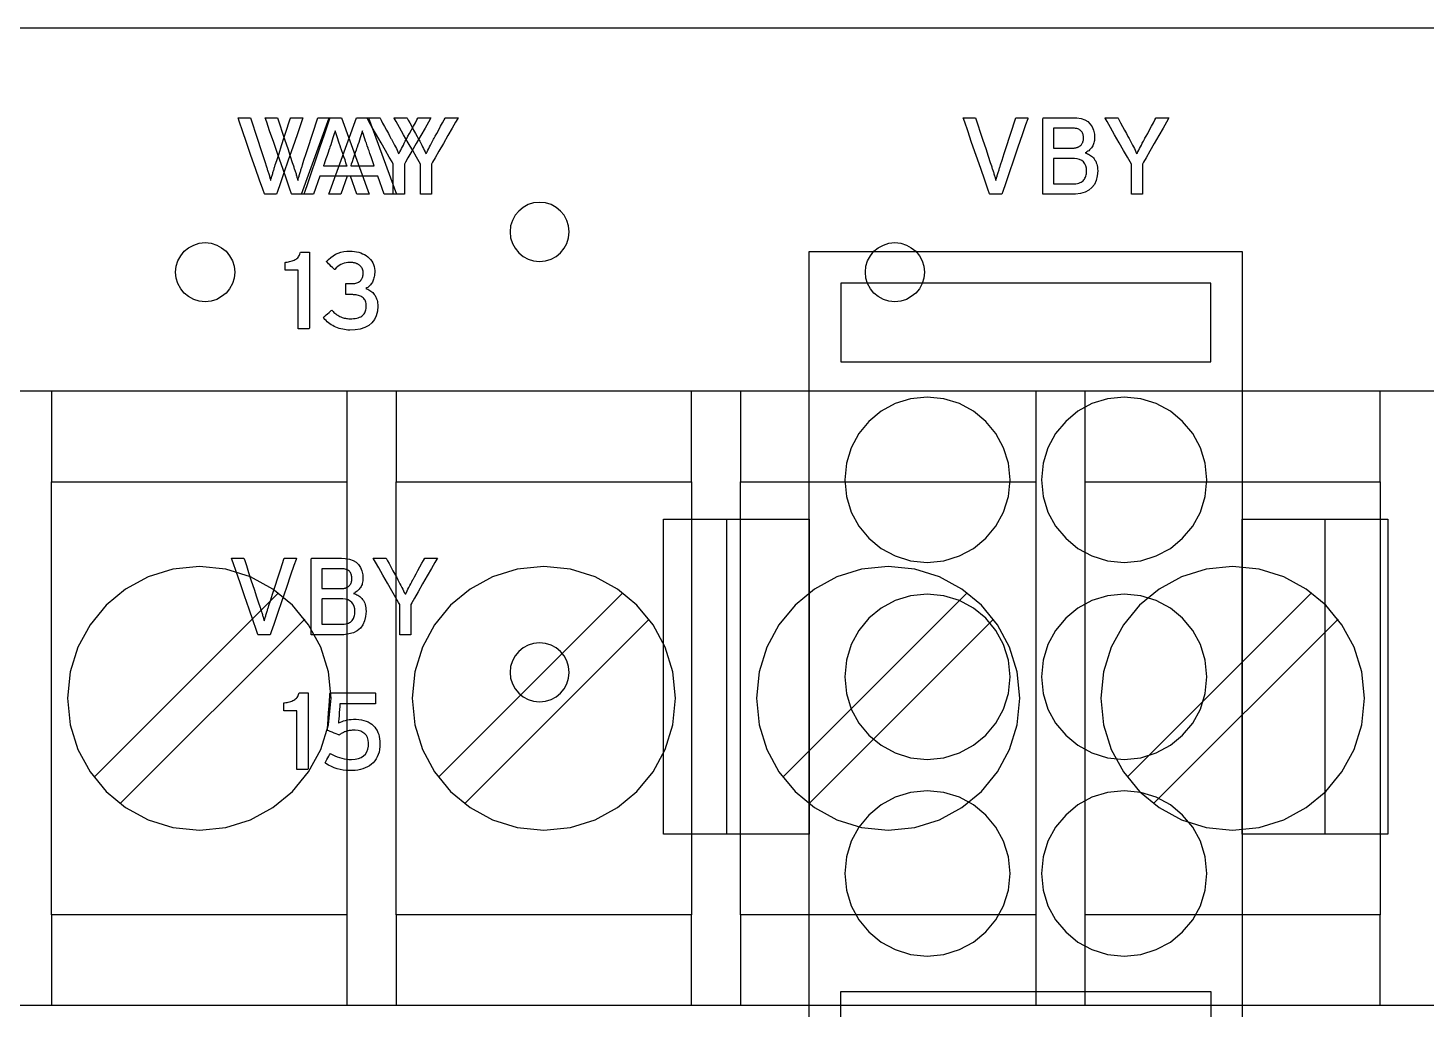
# Model space of a CAD drawing. Extents: x 1 to 47.7, y 0.2 to 35.
# Drawn here: x 32.834 to 34.609, y 7.285 to 8.532 of the extents above; entities that cross this region are included whole.
import ezdxf

# ---------------------------------------------------------------- set-up
doc = ezdxf.new("R2010")
doc.units = 0
doc.header["$MEASUREMENT"] = 0
for name, color, linetype in [('1_1__SCREW_TERMINAL_BLOCK_', 7, 'CONTINUOUS'), ('1_2__CONNECTORIZED_RELAY__', 7, 'CONTINUOUS'), ('8_0_____DWG', 7, 'CONTINUOUS')]:
    doc.layers.add(name, color=color, linetype=linetype)

msp = doc.modelspace()

# ---------------------------------------------------------------- linework, layer by layer
at = {"layer": '1_1__SCREW_TERMINAL_BLOCK_'}
for points in [[(33.1839, 8.3205), (33.1834, 8.3205), (33.1819, 8.3205), (33.1797, 8.3205), (33.1771, 8.3205), (33.1744, 8.3205), (33.172, 8.3205), (33.17, 8.3205), (33.1688, 8.3205), (33.1684, 8.321), (33.1663, 8.327), (33.1624, 8.3383), (33.1572, 8.3532), (33.1514, 8.3698), (33.1457, 8.3864), (33.1406, 8.401), (33.1368, 8.4119), (33.1349, 8.4174), (33.1351, 8.4177), (33.1364, 8.4177), (33.1385, 8.4177), (33.1411, 8.4177), (33.1439, 8.4177), (33.1465, 8.4177), (33.1487, 8.4177), (33.1502, 8.4177), (33.1507, 8.4176), (33.1516, 8.4149), (33.1537, 8.4085), (33.1566, 8.3995), (33.16, 8.3891), (33.1635, 8.3784), (33.1667, 8.3687), (33.1692, 8.3609), (33.1707, 8.3564), (33.1711, 8.3552), (33.1714, 8.3542), (33.1718, 8.3531), (33.1722, 8.352), (33.1725, 8.3509), (33.1729, 8.3498), (33.1733, 8.3487), (33.1737, 8.3475), (33.1741, 8.3463), (33.1744, 8.3451), (33.1747, 8.344), (33.175, 8.3429), (33.1753, 8.3419), (33.1756, 8.341), (33.1758, 8.3401), (33.176, 8.3392), (33.1762, 8.3385), (33.1764, 8.338), (33.1766, 8.3388), (33.1768, 8.3395), (33.177, 8.3404), (33.1773, 8.3413), (33.1776, 8.3423), (33.1779, 8.3433), (33.1782, 8.3444), (33.1786, 8.3456), (33.179, 8.3468), (33.1793, 8.348), (33.1797, 8.3492), (33.18, 8.3503), (33.1804, 8.3515), (33.1807, 8.3526), (33.1811, 8.3536), (33.1814, 8.3547), (33.1817, 8.3557), (33.1823, 8.3577), (33.1842, 8.3636), (33.187, 8.3721), (33.1903, 8.3824), (33.1938, 8.393), (33.197, 8.4031), (33.1996, 8.4112), (33.2013, 8.4164), (33.2018, 8.4177), (33.2026, 8.4177), (33.2044, 8.4177), (33.2067, 8.4177), (33.2094, 8.4177), (33.2121, 8.4177), (33.2144, 8.4177), (33.2163, 8.4177), (33.2172, 8.4177), (33.2168, 8.4162), (33.2142, 8.4085), (33.2099, 8.396), (33.2045, 8.3805), (33.1988, 8.3637), (33.1932, 8.3475), (33.1885, 8.3337), (33.1852, 8.3241)], [(33.3462, 8.3589), (33.3462, 8.3575), (33.3462, 8.3537), (33.3462, 8.3482), (33.3462, 8.3418), (33.3462, 8.3352), (33.3462, 8.329), (33.3462, 8.3241), (33.3462, 8.3211), (33.3462, 8.3205), (33.3453, 8.3205), (33.3436, 8.3205), (33.3415, 8.3205), (33.3391, 8.3205), (33.3367, 8.3205), (33.3346, 8.3205), (33.333, 8.3205), (33.3322, 8.3205), (33.3321, 8.3212), (33.3321, 8.3245), (33.3321, 8.3296), (33.3321, 8.3358), (33.3321, 8.3424), (33.3321, 8.3488), (33.3321, 8.3541), (33.3321, 8.3577), (33.3321, 8.3589), (33.3307, 8.3615), (33.3272, 8.3676), (33.3223, 8.3761), (33.3166, 8.386), (33.3108, 8.3961), (33.3055, 8.4054), (33.3012, 8.4127), (33.2988, 8.417), (33.2985, 8.4177), (33.2996, 8.4177), (33.3016, 8.4177), (33.3042, 8.4177), (33.3071, 8.4177), (33.3099, 8.4177), (33.3123, 8.4177), (33.3141, 8.4177), (33.3149, 8.4177), (33.3153, 8.417), (33.3166, 8.4146), (33.3186, 8.411), (33.321, 8.4066), (33.3235, 8.4019), (33.3259, 8.3976), (33.3279, 8.3939), (33.3292, 8.3915), (33.3298, 8.3904), (33.3312, 8.3878), (33.3325, 8.3853), (33.3337, 8.3829), (33.3349, 8.3806), (33.336, 8.3784), (33.337, 8.3763), (33.338, 8.3743), (33.3389, 8.3724), (33.3397, 8.3726), (33.3406, 8.3744), (33.3416, 8.3764), (33.3426, 8.3785), (33.3437, 8.3807), (33.3449, 8.383), (33.3461, 8.3854), (33.3474, 8.3879), (33.3488, 8.3905), (33.3494, 8.3916), (33.3508, 8.3941), (33.3528, 8.3978), (33.3553, 8.4023), (33.3578, 8.4069), (33.3602, 8.4113), (33.3622, 8.4149), (33.3634, 8.4171), (33.3638, 8.4177), (33.3647, 8.4177), (33.3665, 8.4177), (33.369, 8.4177), (33.3717, 8.4177), (33.3745, 8.4177), (33.377, 8.4177), (33.3789, 8.4177), (33.3799, 8.4177), (33.3795, 8.4167), (33.3768, 8.4121), (33.3725, 8.4046), (33.3671, 8.3952), (33.3612, 8.385), (33.3556, 8.3752), (33.3508, 8.3669), (33.3475, 8.3611)], [(34.0705, 8.3205), (34.07, 8.3205), (34.0684, 8.3205), (34.0663, 8.3205), (34.0637, 8.3205), (34.061, 8.3205), (34.0586, 8.3205), (34.0566, 8.3205), (34.0554, 8.3205), (34.055, 8.321), (34.0529, 8.327), (34.0489, 8.3383), (34.0438, 8.3532), (34.038, 8.3698), (34.0322, 8.3864), (34.0272, 8.401), (34.0234, 8.4119), (34.0215, 8.4174), (34.0217, 8.4177), (34.023, 8.4177), (34.0251, 8.4177), (34.0277, 8.4177), (34.0304, 8.4177), (34.0331, 8.4177), (34.0353, 8.4177), (34.0368, 8.4177), (34.0373, 8.4176), (34.0381, 8.4149), (34.0402, 8.4085), (34.0432, 8.3995), (34.0466, 8.3891), (34.0501, 8.3784), (34.0533, 8.3687), (34.0558, 8.3609), (34.0573, 8.3564), (34.0577, 8.3552), (34.058, 8.3542), (34.0584, 8.3531), (34.0587, 8.352), (34.0591, 8.3509), (34.0595, 8.3498), (34.0599, 8.3487), (34.0602, 8.3475), (34.0606, 8.3463), (34.061, 8.3451), (34.0613, 8.344), (34.0616, 8.3429), (34.0619, 8.3419), (34.0621, 8.341), (34.0624, 8.3401), (34.0626, 8.3392), (34.0628, 8.3385), (34.063, 8.338), (34.0631, 8.3388), (34.0634, 8.3395), (34.0636, 8.3404), (34.0639, 8.3413), (34.0641, 8.3423), (34.0645, 8.3433), (34.0648, 8.3444), (34.0652, 8.3456), (34.0656, 8.3468), (34.0659, 8.348), (34.0663, 8.3492), (34.0666, 8.3503), (34.067, 8.3515), (34.0673, 8.3526), (34.0676, 8.3536), (34.068, 8.3547), (34.0683, 8.3557), (34.0689, 8.3577), (34.0708, 8.3636), (34.0736, 8.3721), (34.0769, 8.3824), (34.0803, 8.393), (34.0836, 8.4031), (34.0862, 8.4112), (34.0879, 8.4164), (34.0883, 8.4177), (34.0892, 8.4177), (34.091, 8.4177), (34.0933, 8.4177), (34.096, 8.4177), (34.0986, 8.4177), (34.101, 8.4177), (34.1029, 8.4177), (34.1038, 8.4177), (34.1034, 8.4162), (34.1008, 8.4085), (34.0965, 8.396), (34.0911, 8.3805), (34.0854, 8.3637), (34.0798, 8.3475), (34.0751, 8.3337), (34.0718, 8.3241)], [(34.1923, 8.3503), (34.1918, 8.3437), (34.1904, 8.338), (34.1881, 8.333), (34.185, 8.3289), (34.1811, 8.3256), (34.1763, 8.3231), (34.1706, 8.3215), (34.1641, 8.3206), (34.1598, 8.3205), (34.1572, 8.3205), (34.1527, 8.3205), (34.1468, 8.3205), (34.1403, 8.3205), (34.1339, 8.3205), (34.1284, 8.3205), (34.1244, 8.3205), (34.1227, 8.3205), (34.1227, 8.3234), (34.1227, 8.3326), (34.1227, 8.3462), (34.1227, 8.3625), (34.1227, 8.3794), (34.1227, 8.3952), (34.1227, 8.408), (34.1227, 8.416), (34.1229, 8.4177), (34.1252, 8.4177), (34.1298, 8.4177), (34.1357, 8.4177), (34.1424, 8.4177), (34.149, 8.4177), (34.1549, 8.4177), (34.1592, 8.4177), (34.1613, 8.4177), (34.166, 8.4174), (34.1712, 8.4165), (34.1758, 8.4149), (34.1796, 8.4127), (34.1828, 8.4097), (34.1853, 8.4061), (34.187, 8.4018), (34.1881, 8.3968), (34.1884, 8.392), (34.1883, 8.3904), (34.1882, 8.3888), (34.1879, 8.3873), (34.1876, 8.3858), (34.1872, 8.3845), (34.1866, 8.3831), (34.186, 8.3819), (34.1853, 8.3807), (34.1845, 8.3796), (34.1837, 8.3786), (34.1828, 8.3776), (34.1819, 8.3767), (34.1809, 8.3758), (34.1798, 8.375), (34.1787, 8.3742), (34.1775, 8.3735), (34.1766, 8.3729), (34.1779, 8.3725), (34.1793, 8.372), (34.1806, 8.3714), (34.1819, 8.3707), (34.1832, 8.3698), (34.1844, 8.3689), (34.1856, 8.3678), (34.1868, 8.3666), (34.1879, 8.3653), (34.1889, 8.3638), (34.1898, 8.3623), (34.1905, 8.3606), (34.1911, 8.3588), (34.1916, 8.3569), (34.192, 8.3548), (34.1922, 8.3526)], [(34.2492, 8.3589), (34.2492, 8.3575), (34.2492, 8.3537), (34.2492, 8.3482), (34.2492, 8.3418), (34.2492, 8.3352), (34.2492, 8.329), (34.2492, 8.3241), (34.2492, 8.3211), (34.2491, 8.3205), (34.2482, 8.3205), (34.2466, 8.3205), (34.2444, 8.3205), (34.242, 8.3205), (34.2396, 8.3205), (34.2375, 8.3205), (34.2359, 8.3205), (34.2351, 8.3205), (34.2351, 8.3212), (34.2351, 8.3245), (34.2351, 8.3296), (34.2351, 8.3358), (34.2351, 8.3424), (34.2351, 8.3488), (34.2351, 8.3541), (34.2351, 8.3577), (34.2351, 8.3589), (34.2336, 8.3615), (34.2301, 8.3676), (34.2252, 8.3761), (34.2195, 8.386), (34.2137, 8.3961), (34.2084, 8.4054), (34.2042, 8.4127), (34.2017, 8.417), (34.2015, 8.4177), (34.2026, 8.4177), (34.2046, 8.4177), (34.2071, 8.4177), (34.21, 8.4177), (34.2128, 8.4177), (34.2152, 8.4177), (34.217, 8.4177), (34.2178, 8.4177), (34.2182, 8.417), (34.2195, 8.4146), (34.2215, 8.411), (34.2239, 8.4066), (34.2265, 8.4019), (34.2288, 8.3976), (34.2308, 8.3939), (34.2321, 8.3915), (34.2328, 8.3904), (34.2341, 8.3878), (34.2354, 8.3853), (34.2366, 8.3829), (34.2378, 8.3806), (34.2389, 8.3784), (34.2399, 8.3763), (34.2409, 8.3743), (34.2418, 8.3724), (34.2427, 8.3726), (34.2435, 8.3744), (34.2445, 8.3764), (34.2455, 8.3785), (34.2466, 8.3807), (34.2478, 8.383), (34.249, 8.3854), (34.2504, 8.3879), (34.2517, 8.3905), (34.2523, 8.3916), (34.2537, 8.3941), (34.2558, 8.3978), (34.2582, 8.4023), (34.2608, 8.4069), (34.2632, 8.4113), (34.2651, 8.4149), (34.2663, 8.4171), (34.2667, 8.4177), (34.2676, 8.4177), (34.2694, 8.4177), (34.2719, 8.4177), (34.2747, 8.4177), (34.2774, 8.4177), (34.2799, 8.4177), (34.2818, 8.4177), (34.2828, 8.4177), (34.2824, 8.4167), (34.2797, 8.4121), (34.2754, 8.4046), (34.27, 8.3952), (34.2642, 8.385), (34.2585, 8.3752), (34.2538, 8.3669), (34.2504, 8.3611)], [(33.2656, 8.3789), (33.2645, 8.3821), (33.2635, 8.3852), (33.2625, 8.3881), (33.2616, 8.3909), (33.2607, 8.3936), (33.2599, 8.3962), (33.2591, 8.3986), (33.2584, 8.4009), (33.2578, 8.3995), (33.2571, 8.3972), (33.2563, 8.3947), (33.2555, 8.3921), (33.2546, 8.3893), (33.2537, 8.3864), (33.2527, 8.3833), (33.2516, 8.3801), (33.251, 8.3785), (33.2504, 8.3766), (33.2493, 8.3735), (33.248, 8.3697), (33.2466, 8.3657), (33.2453, 8.3618), (33.2442, 8.3588), (33.2436, 8.3569), (33.2436, 8.3566), (33.2458, 8.3566), (33.2496, 8.3566), (33.2546, 8.3566), (33.2601, 8.3566), (33.2653, 8.3566), (33.2697, 8.3566), (33.2726, 8.3566), (33.2734, 8.3566), (33.273, 8.3579), (33.272, 8.3605), (33.2708, 8.3641), (33.2694, 8.3682), (33.268, 8.3721), (33.2668, 8.3756), (33.2659, 8.378)], [(34.1743, 8.3916), (34.1743, 8.3929), (34.1741, 8.3941), (34.174, 8.3953), (34.1737, 8.3964), (34.1733, 8.3974), (34.1729, 8.3985), (34.1724, 8.3994), (34.1718, 8.4003), (34.1711, 8.4012), (34.1702, 8.4019), (34.1693, 8.4025), (34.1682, 8.4031), (34.167, 8.4035), (34.1657, 8.4039), (34.1643, 8.4041), (34.1628, 8.4043), (34.1612, 8.4044), (34.1603, 8.4044), (34.1577, 8.4044), (34.154, 8.4044), (34.1497, 8.4044), (34.1453, 8.4044), (34.1412, 8.4044), (34.1381, 8.4044), (34.1362, 8.4044), (34.136, 8.4041), (34.136, 8.4023), (34.136, 8.3991), (34.136, 8.3951), (34.136, 8.3907), (34.136, 8.3864), (34.136, 8.3827), (34.136, 8.3802), (34.136, 8.3792), (34.1369, 8.3792), (34.1395, 8.3792), (34.1432, 8.3792), (34.1475, 8.3792), (34.1519, 8.3792), (34.156, 8.3792), (34.1592, 8.3792), (34.161, 8.3792), (34.1617, 8.3792), (34.1625, 8.3792), (34.1633, 8.3793), (34.164, 8.3794), (34.1647, 8.3795), (34.1654, 8.3797), (34.1661, 8.3799), (34.1667, 8.3801), (34.1673, 8.3804), (34.1678, 8.3806), (34.1684, 8.3809), (34.1689, 8.3812), (34.1694, 8.3815), (34.1699, 8.3818), (34.1703, 8.3822), (34.1707, 8.3826), (34.1712, 8.3829), (34.1717, 8.3836), (34.1723, 8.3844), (34.1728, 8.3853), (34.1733, 8.3862), (34.1736, 8.3872), (34.1739, 8.3883), (34.1741, 8.3893), (34.1743, 8.3905)], [(34.1782, 8.3499), (34.1779, 8.3535), (34.1771, 8.3566), (34.1759, 8.3593), (34.1742, 8.3615), (34.172, 8.3633), (34.1694, 8.3647), (34.1663, 8.3656), (34.1628, 8.366), (34.161, 8.366), (34.1588, 8.366), (34.1553, 8.366), (34.151, 8.366), (34.1464, 8.366), (34.1421, 8.366), (34.1386, 8.366), (34.1364, 8.366), (34.136, 8.3659), (34.136, 8.3638), (34.136, 8.3599), (34.136, 8.3547), (34.136, 8.3489), (34.136, 8.3433), (34.136, 8.3385), (34.136, 8.3351), (34.136, 8.3338), (34.137, 8.3338), (34.1396, 8.3338), (34.1434, 8.3338), (34.1478, 8.3338), (34.1523, 8.3338), (34.1563, 8.3338), (34.1594, 8.3338), (34.161, 8.3338), (34.1626, 8.3338), (34.1646, 8.3339), (34.1666, 8.3342), (34.1683, 8.3346), (34.1699, 8.3352), (34.1714, 8.3359), (34.1726, 8.3367), (34.1738, 8.3376), (34.1747, 8.3387), (34.1755, 8.3398), (34.1762, 8.341), (34.1768, 8.3423), (34.1773, 8.3436), (34.1777, 8.3451), (34.178, 8.3466), (34.1781, 8.3482)], [(33.0962, 8.2214), (33.0954, 8.2139), (33.0932, 8.2069), (33.0898, 8.2005), (33.0852, 8.1949), (33.0796, 8.1904), (33.0733, 8.1869), (33.0662, 8.1847), (33.0587, 8.184), (33.0511, 8.1847), (33.0441, 8.1869), (33.0377, 8.1904), (33.0322, 8.1949), (33.0276, 8.2005), (33.0241, 8.2069), (33.0219, 8.2139), (33.0212, 8.2214), (33.0219, 8.229), (33.0241, 8.236), (33.0276, 8.2424), (33.0322, 8.248), (33.0377, 8.2526), (33.0441, 8.256), (33.0511, 8.2582), (33.0587, 8.259), (33.0662, 8.2582), (33.0733, 8.256), (33.0796, 8.2526), (33.0852, 8.248), (33.0898, 8.2424), (33.0932, 8.236), (33.0954, 8.229)], [(33.9722, 8.2214), (33.9714, 8.2139), (33.9692, 8.2069), (33.9658, 8.2005), (33.9612, 8.1949), (33.9556, 8.1904), (33.9493, 8.1869), (33.9422, 8.1847), (33.9347, 8.184), (33.9271, 8.1847), (33.9201, 8.1869), (33.9137, 8.1904), (33.9082, 8.1949), (33.9036, 8.2005), (33.9001, 8.2069), (33.8979, 8.2139), (33.8972, 8.2214), (33.8979, 8.229), (33.9001, 8.236), (33.9036, 8.2424), (33.9082, 8.248), (33.9137, 8.2526), (33.9201, 8.256), (33.9271, 8.2582), (33.9347, 8.259), (33.9422, 8.2582), (33.9493, 8.256), (33.9556, 8.2526), (33.9612, 8.248), (33.9658, 8.2424), (33.9692, 8.236), (33.9714, 8.229)], [(33.2186, 7.6802), (33.2152, 7.7139), (33.2054, 7.7453), (33.19, 7.7737), (33.1696, 7.7985), (33.1448, 7.819), (33.1164, 7.8344), (33.085, 7.8442), (33.0513, 7.8476), (33.0175, 7.8442), (32.9861, 7.8344), (32.9577, 7.819), (32.9329, 7.7985), (32.9125, 7.7737), (32.897, 7.7453), (32.8873, 7.7139), (32.8839, 7.6802), (32.8873, 7.6465), (32.897, 7.6151), (32.9125, 7.5866), (32.9329, 7.5618), (32.9577, 7.5414), (32.9861, 7.5259), (33.0175, 7.5162), (33.0513, 7.5128), (33.085, 7.5162), (33.1164, 7.5259), (33.1448, 7.5414), (33.1696, 7.5618), (33.19, 7.5866), (33.2054, 7.6151), (33.2152, 7.6465)], [(33.6561, 7.6802), (33.6527, 7.7139), (33.6429, 7.7453), (33.6275, 7.7737), (33.6071, 7.7985), (33.5823, 7.819), (33.5539, 7.8344), (33.5225, 7.8442), (33.4888, 7.8476), (33.4551, 7.8442), (33.4236, 7.8344), (33.3952, 7.819), (33.3704, 7.7985), (33.35, 7.7737), (33.3346, 7.7453), (33.3248, 7.7139), (33.3214, 7.6802), (33.3248, 7.6465), (33.3346, 7.6151), (33.35, 7.5866), (33.3704, 7.5618), (33.3952, 7.5414), (33.4236, 7.5259), (33.4551, 7.5162), (33.4888, 7.5128), (33.5225, 7.5162), (33.5539, 7.5259), (33.5823, 7.5414), (33.6071, 7.5618), (33.6275, 7.5866), (33.6429, 7.6151), (33.6527, 7.6465)], [(34.0936, 7.6802), (34.0902, 7.7139), (34.0805, 7.7453), (34.065, 7.7737), (34.0446, 7.7985), (34.0198, 7.819), (33.9914, 7.8344), (33.9599, 7.8442), (33.9262, 7.8476), (33.8925, 7.8442), (33.8611, 7.8344), (33.8327, 7.819), (33.8079, 7.7985), (33.7875, 7.7737), (33.7721, 7.7453), (33.7623, 7.7139), (33.7589, 7.6802), (33.7623, 7.6465), (33.7721, 7.6151), (33.7875, 7.5866), (33.8079, 7.5618), (33.8327, 7.5414), (33.8611, 7.5259), (33.8925, 7.5162), (33.9262, 7.5128), (33.9599, 7.5162), (33.9914, 7.5259), (34.0198, 7.5414), (34.0446, 7.5618), (34.065, 7.5866), (34.0805, 7.6151), (34.0902, 7.6465)], [(34.5311, 7.6802), (34.5277, 7.7139), (34.518, 7.7453), (34.5026, 7.7737), (34.4821, 7.7985), (34.4573, 7.819), (34.4289, 7.8344), (34.3975, 7.8442), (34.3637, 7.8476), (34.33, 7.8442), (34.2986, 7.8344), (34.2702, 7.819), (34.2455, 7.7985), (34.225, 7.7737), (34.2096, 7.7453), (34.1999, 7.7139), (34.1965, 7.6802), (34.1999, 7.6465), (34.2096, 7.6151), (34.225, 7.5866), (34.2455, 7.5618), (34.2702, 7.5414), (34.2986, 7.5259), (34.33, 7.5162), (34.3637, 7.5128), (34.3975, 7.5162), (34.4289, 7.5259), (34.4573, 7.5414), (34.4821, 7.5618), (34.5026, 7.5866), (34.518, 7.6151), (34.5277, 7.6465)]]:
    msp.add_lwpolyline(points, close=True, dxfattribs=at)
for points in [[(33.286, 8.3205), (33.2779, 8.3435), (33.239, 8.3435), (33.2309, 8.3205), (33.2158, 8.3205), (33.2508, 8.4177), (33.2662, 8.4177), (33.3016, 8.3205), (33.286, 8.3205)], [(34.6824, 8.0702), (34.4573, 8.0702), (33.9878, 8.0702), (33.7563, 8.0702), (33.5356, 8.0702), (33.4313, 8.0702), (33.3322, 8.0702), (33.239, 8.0702), (33.1525, 8.0702), (33.0737, 8.0702), (33.0032, 8.0702), (32.9419, 8.0702), (32.8906, 8.0702), (32.8501, 8.0702), (32.8213, 8.0702)], [(32.8637, 8.0702), (32.8637, 7.9551)], [(33.2387, 8.0702), (33.2387, 7.9551)], [(33.3012, 8.0702), (33.3012, 7.9551)], [(33.6762, 7.9551), (33.6762, 8.0702)], [(33.7388, 8.0702), (33.7388, 7.9551)], [(34.1138, 8.0702), (34.1138, 7.9551)], [(34.1763, 7.9551), (34.1763, 8.0702)], [(34.5513, 7.9551), (34.5513, 8.0702)], [(33.2387, 7.4053), (32.8637, 7.4053), (32.8637, 7.9551), (33.2387, 7.9551), (33.2387, 7.4053)], [(33.6762, 7.4053), (33.3012, 7.4053), (33.3012, 7.9551), (33.6762, 7.9551), (33.6762, 7.4053)], [(34.1138, 7.4053), (33.7388, 7.4053), (33.7388, 7.9551), (34.1138, 7.9551), (34.1138, 7.4053)], [(34.5513, 7.4053), (34.1763, 7.4053), (34.1763, 7.9551), (34.5513, 7.9551), (34.5513, 7.4053)], [(32.9175, 7.5799), (33.1517, 7.8142)], [(33.355, 7.5799), (33.5892, 7.8142)], [(33.7923, 7.5799), (34.0266, 7.8142)], [(34.2299, 7.5799), (34.4641, 7.8142)], [(33.1851, 7.7808), (32.9509, 7.5465)], [(33.6225, 7.7808), (33.3884, 7.5465)], [(34.06, 7.7808), (33.8258, 7.5465)], [(34.4976, 7.7808), (34.2633, 7.5465)], [(32.8637, 7.4053), (32.8637, 7.2902)], [(33.2387, 7.4053), (33.2387, 7.2902)], [(33.3012, 7.4053), (33.3012, 7.2902)], [(33.6762, 7.2902), (33.6762, 7.4053)], [(33.7388, 7.4053), (33.7388, 7.2902)], [(34.1138, 7.4053), (34.1138, 7.2902)], [(34.1763, 7.2902), (34.1763, 7.4053)], [(34.5513, 7.2902), (34.5513, 7.4053)], [(32.8213, 7.2902), (32.8501, 7.2902), (32.8906, 7.2902), (32.9419, 7.2902), (33.0032, 7.2902), (33.0737, 7.2902), (33.1525, 7.2902), (33.239, 7.2902), (33.3322, 7.2902), (33.4313, 7.2902), (33.5356, 7.2902), (33.7563, 7.2902), (33.9878, 7.2902), (34.4573, 7.2902), (34.6824, 7.2902)]]:
    msp.add_lwpolyline(points, dxfattribs=at)
at = {"layer": '1_2__CONNECTORIZED_RELAY__'}
for points in [[(33.1494, 8.3205), (33.1489, 8.3205), (33.1473, 8.3205), (33.1452, 8.3205), (33.1426, 8.3205), (33.1399, 8.3205), (33.1375, 8.3205), (33.1355, 8.3205), (33.1343, 8.3205), (33.1339, 8.321), (33.1318, 8.327), (33.1278, 8.3383), (33.1227, 8.3532), (33.1169, 8.3698), (33.1111, 8.3864), (33.1061, 8.401), (33.1023, 8.4119), (33.1004, 8.4174), (33.1006, 8.4176), (33.1019, 8.4176), (33.104, 8.4176), (33.1066, 8.4176), (33.1093, 8.4176), (33.112, 8.4176), (33.1142, 8.4176), (33.1157, 8.4176), (33.1161, 8.4176), (33.117, 8.4149), (33.1191, 8.4085), (33.1221, 8.3995), (33.1255, 8.3891), (33.129, 8.3784), (33.1322, 8.3686), (33.1347, 8.3609), (33.1362, 8.3564), (33.1366, 8.3552), (33.1369, 8.3542), (33.1373, 8.3531), (33.1376, 8.352), (33.138, 8.3509), (33.1384, 8.3498), (33.1388, 8.3487), (33.1391, 8.3475), (33.1395, 8.3463), (33.1399, 8.3451), (33.1402, 8.344), (33.1405, 8.3429), (33.1408, 8.3419), (33.141, 8.3409), (33.1413, 8.3401), (33.1415, 8.3392), (33.1417, 8.3385), (33.1419, 8.338), (33.1421, 8.3387), (33.1423, 8.3395), (33.1425, 8.3404), (33.1428, 8.3413), (33.143, 8.3423), (33.1434, 8.3433), (33.1437, 8.3444), (33.1441, 8.3456), (33.1445, 8.3468), (33.1448, 8.348), (33.1452, 8.3492), (33.1455, 8.3503), (33.1459, 8.3514), (33.1462, 8.3525), (33.1465, 8.3536), (33.1469, 8.3547), (33.1472, 8.3557), (33.1478, 8.3577), (33.1497, 8.3635), (33.1525, 8.3721), (33.1558, 8.3823), (33.1592, 8.393), (33.1625, 8.403), (33.1651, 8.4112), (33.1668, 8.4164), (33.1673, 8.4176), (33.1681, 8.4176), (33.1699, 8.4176), (33.1722, 8.4176), (33.1749, 8.4176), (33.1776, 8.4176), (33.1799, 8.4176), (33.1818, 8.4176), (33.1827, 8.4176), (33.1823, 8.4161), (33.1797, 8.4085), (33.1754, 8.396), (33.17, 8.3805), (33.1643, 8.3637), (33.1587, 8.3475), (33.154, 8.3337), (33.1507, 8.3241)], [(33.3117, 8.3589), (33.3117, 8.3574), (33.3117, 8.3536), (33.3117, 8.3482), (33.3117, 8.3418), (33.3117, 8.3352), (33.3117, 8.329), (33.3117, 8.3241), (33.3117, 8.3211), (33.3117, 8.3205), (33.3108, 8.3205), (33.3091, 8.3205), (33.307, 8.3205), (33.3046, 8.3205), (33.3022, 8.3205), (33.3, 8.3205), (33.2984, 8.3205), (33.2977, 8.3205), (33.2976, 8.3212), (33.2976, 8.3245), (33.2976, 8.3295), (33.2976, 8.3358), (33.2976, 8.3424), (33.2976, 8.3488), (33.2976, 8.3541), (33.2976, 8.3577), (33.2976, 8.3589), (33.2961, 8.3615), (33.2926, 8.3676), (33.2877, 8.3761), (33.2821, 8.386), (33.2763, 8.3961), (33.2709, 8.4053), (33.2667, 8.4127), (33.2643, 8.417), (33.264, 8.4176), (33.2651, 8.4176), (33.2671, 8.4176), (33.2697, 8.4176), (33.2725, 8.4176), (33.2753, 8.4176), (33.2778, 8.4176), (33.2796, 8.4176), (33.2804, 8.4176), (33.2808, 8.417), (33.2821, 8.4146), (33.2841, 8.4109), (33.2865, 8.4066), (33.289, 8.4019), (33.2914, 8.3975), (33.2934, 8.3939), (33.2947, 8.3915), (33.2953, 8.3904), (33.2967, 8.3878), (33.298, 8.3853), (33.2992, 8.3829), (33.3004, 8.3806), (33.3015, 8.3784), (33.3025, 8.3763), (33.3035, 8.3743), (33.3044, 8.3724), (33.3052, 8.3725), (33.3061, 8.3744), (33.3071, 8.3764), (33.3081, 8.3785), (33.3092, 8.3807), (33.3104, 8.383), (33.3116, 8.3854), (33.3129, 8.3879), (33.3143, 8.3905), (33.3149, 8.3915), (33.3163, 8.3941), (33.3183, 8.3978), (33.3208, 8.4023), (33.3233, 8.4069), (33.3257, 8.4113), (33.3277, 8.4148), (33.3289, 8.4171), (33.3292, 8.4176), (33.3302, 8.4176), (33.332, 8.4176), (33.3344, 8.4176), (33.3372, 8.4176), (33.34, 8.4176), (33.3425, 8.4176), (33.3444, 8.4176), (33.3454, 8.4176), (33.345, 8.4167), (33.3423, 8.4121), (33.338, 8.4046), (33.3326, 8.3952), (33.3267, 8.385), (33.3211, 8.3752), (33.3163, 8.3669), (33.313, 8.3611)], [(33.2311, 8.3789), (33.23, 8.3821), (33.229, 8.3852), (33.228, 8.3881), (33.2271, 8.3909), (33.2262, 8.3936), (33.2254, 8.3961), (33.2246, 8.3986), (33.2239, 8.4009), (33.2233, 8.3995), (33.2226, 8.3972), (33.2218, 8.3947), (33.221, 8.392), (33.2201, 8.3893), (33.2192, 8.3864), (33.2182, 8.3833), (33.2171, 8.3801), (33.2165, 8.3784), (33.2159, 8.3766), (33.2148, 8.3735), (33.2135, 8.3697), (33.2121, 8.3656), (33.2108, 8.3618), (33.2097, 8.3588), (33.209, 8.3569), (33.2091, 8.3565), (33.2112, 8.3565), (33.2151, 8.3565), (33.2201, 8.3565), (33.2255, 8.3565), (33.2308, 8.3565), (33.2352, 8.3565), (33.2381, 8.3565), (33.2389, 8.3566), (33.2384, 8.3578), (33.2375, 8.3605), (33.2363, 8.3641), (33.2348, 8.3681), (33.2335, 8.3721), (33.2323, 8.3756), (33.2314, 8.378)], [(33.4459, 8.2727), (33.4467, 8.2652), (33.4489, 8.2581), (33.4523, 8.2518), (33.4569, 8.2462), (33.4624, 8.2416), (33.4688, 8.2382), (33.4759, 8.236), (33.4834, 8.2352), (33.491, 8.236), (33.498, 8.2382), (33.5044, 8.2416), (33.5099, 8.2462), (33.5145, 8.2518), (33.518, 8.2581), (33.5201, 8.2652), (33.5209, 8.2727), (33.5201, 8.2803), (33.518, 8.2873), (33.5145, 8.2937), (33.5099, 8.2992), (33.5044, 8.3038), (33.498, 8.3073), (33.491, 8.3095), (33.4834, 8.3102), (33.4759, 8.3095), (33.4688, 8.3073), (33.4624, 8.3038), (33.4569, 8.2992), (33.4523, 8.2937), (33.4489, 8.2873), (33.4467, 8.2803)], [(33.1769, 8.1495), (33.1769, 8.1523), (33.1769, 8.1599), (33.1769, 8.1708), (33.1769, 8.1835), (33.1769, 8.1965), (33.1769, 8.2085), (33.1769, 8.2179), (33.1769, 8.2233), (33.1768, 8.224), (33.1756, 8.224), (33.1735, 8.224), (33.1708, 8.224), (33.1679, 8.224), (33.165, 8.224), (33.1626, 8.224), (33.1609, 8.224), (33.1603, 8.224), (33.1603, 8.2244), (33.1603, 8.2254), (33.1603, 8.2269), (33.1603, 8.2286), (33.1603, 8.2303), (33.1603, 8.232), (33.1603, 8.2332), (33.1603, 8.2339), (33.1611, 8.2341), (33.1628, 8.2343), (33.1644, 8.2346), (33.166, 8.2349), (33.1675, 8.2353), (33.169, 8.2357), (33.1704, 8.2363), (33.1717, 8.2369), (33.173, 8.2375), (33.1742, 8.2382), (33.1753, 8.239), (33.1762, 8.2399), (33.1771, 8.2409), (33.1778, 8.242), (33.1785, 8.2432), (33.179, 8.2445), (33.1795, 8.2459), (33.1797, 8.2467), (33.1806, 8.2467), (33.182, 8.2467), (33.1838, 8.2467), (33.1858, 8.2467), (33.1878, 8.2467), (33.1894, 8.2467), (33.1906, 8.2467), (33.191, 8.2467), (33.191, 8.2429), (33.191, 8.2331), (33.191, 8.2189), (33.191, 8.2024), (33.191, 8.1853), (33.191, 8.1698), (33.191, 8.1575), (33.191, 8.1505), (33.1909, 8.1495), (33.1899, 8.1495), (33.1881, 8.1495), (33.1858, 8.1495), (33.1834, 8.1495), (33.181, 8.1495), (33.1789, 8.1495), (33.1775, 8.1495)], [(33.278, 8.1783), (33.2774, 8.1719), (33.276, 8.1662), (33.2737, 8.1613), (33.2705, 8.1572), (33.2665, 8.1538), (33.2615, 8.1512), (33.2557, 8.1493), (33.2491, 8.1482), (33.2423, 8.1479), (33.2401, 8.148), (33.2378, 8.1482), (33.2356, 8.1486), (33.2334, 8.149), (33.2312, 8.1495), (33.229, 8.1501), (33.2269, 8.1508), (33.2248, 8.1516), (33.2227, 8.1525), (33.2207, 8.1536), (33.2188, 8.1547), (33.217, 8.1559), (33.2153, 8.1571), (33.2137, 8.1585), (33.2122, 8.1599), (33.2108, 8.1615), (33.2095, 8.1631), (33.2088, 8.1641), (33.2095, 8.1647), (33.2108, 8.1658), (33.2124, 8.1672), (33.2142, 8.1687), (33.216, 8.1703), (33.2176, 8.1717), (33.2188, 8.1728), (33.2195, 8.1734), (33.2201, 8.1727), (33.2212, 8.1716), (33.2223, 8.1704), (33.2235, 8.1694), (33.2247, 8.1684), (33.2259, 8.1675), (33.2272, 8.1667), (33.2285, 8.1659), (33.2298, 8.1653), (33.2312, 8.1646), (33.2326, 8.1641), (33.234, 8.1636), (33.2354, 8.1632), (33.2368, 8.1629), (33.2382, 8.1626), (33.2396, 8.1625), (33.2411, 8.1623), (33.2425, 8.1623), (33.2448, 8.1623), (33.2471, 8.1625), (33.2493, 8.1627), (33.2513, 8.1631), (33.2531, 8.1636), (33.2548, 8.1642), (33.2563, 8.1649), (33.2576, 8.1657), (33.2587, 8.1666), (33.2597, 8.1676), (33.2606, 8.1687), (33.2613, 8.1698), (33.262, 8.1711), (33.2625, 8.1724), (33.2629, 8.1738), (33.2631, 8.1753), (33.2633, 8.1769), (33.2633, 8.1786), (33.2632, 8.1802), (33.263, 8.1818), (33.2627, 8.1832), (33.2622, 8.1845), (33.2617, 8.1858), (33.261, 8.1869), (33.2602, 8.188), (33.2593, 8.1889), (33.2583, 8.1897), (33.2572, 8.1904), (33.256, 8.191), (33.2547, 8.1916), (33.2533, 8.192), (33.2519, 8.1924), (33.2504, 8.1927), (33.2488, 8.1928), (33.2472, 8.1929), (33.2462, 8.193), (33.2456, 8.193), (33.2446, 8.193), (33.2433, 8.193), (33.2418, 8.193), (33.2404, 8.193), (33.239, 8.193), (33.238, 8.193), (33.2375, 8.193), (33.2374, 8.1931), (33.2374, 8.1941), (33.2374, 8.1958), (33.2374, 8.198), (33.2374, 8.2003), (33.2374, 8.2027), (33.2374, 8.2047), (33.2374, 8.2063), (33.2374, 8.207), (33.2376, 8.2071), (33.2383, 8.2071), (33.2394, 8.2071), (33.2407, 8.2071), (33.2422, 8.2071), (33.2436, 8.2071), (33.2448, 8.2071), (33.2457, 8.2071), (33.2461, 8.2071), (33.2474, 8.2071), (33.2488, 8.2072), (33.2501, 8.2075), (33.2513, 8.2078), (33.2525, 8.2083), (33.2535, 8.2088), (33.2545, 8.2095), (33.2554, 8.2102), (33.2562, 8.2111), (33.2569, 8.212), (33.2575, 8.2129), (33.258, 8.2139), (33.2584, 8.2149), (33.2588, 8.2159), (33.2591, 8.217), (33.2593, 8.2182), (33.2594, 8.2194), (33.2594, 8.2205), (33.2594, 8.221), (33.2594, 8.2215), (33.2593, 8.222), (33.2593, 8.2225), (33.2592, 8.223), (33.2591, 8.2235), (33.259, 8.224), (33.2589, 8.2245), (33.2587, 8.2251), (33.2585, 8.2256), (33.2582, 8.2261), (33.2579, 8.2266), (33.2576, 8.2271), (33.2573, 8.2276), (33.2569, 8.2281), (33.2565, 8.2285), (33.256, 8.229), (33.2556, 8.2294), (33.2551, 8.2299), (33.2546, 8.2303), (33.254, 8.2307), (33.2534, 8.2311), (33.2528, 8.2315), (33.2521, 8.2319), (33.2515, 8.2322), (33.2507, 8.2325), (33.2499, 8.2328), (33.2491, 8.233), (33.2482, 8.2332), (33.2473, 8.2334), (33.2463, 8.2336), (33.2453, 8.2337), (33.2443, 8.2338), (33.2431, 8.2338), (33.242, 8.2338), (33.2399, 8.2338), (33.2376, 8.2335), (33.2353, 8.2329), (33.2331, 8.2322), (33.2309, 8.2312), (33.2289, 8.23), (33.227, 8.2286), (33.2251, 8.2269), (33.2233, 8.2251), (33.2228, 8.2251), (33.2218, 8.226), (33.2205, 8.2273), (33.2188, 8.2289), (33.2171, 8.2307), (33.2154, 8.2323), (33.2139, 8.2337), (33.2129, 8.2347), (33.2126, 8.2351), (33.2153, 8.2378), (33.2182, 8.2403), (33.2212, 8.2424), (33.2243, 8.2442), (33.2277, 8.2457), (33.2311, 8.2468), (33.2348, 8.2476), (33.2385, 8.2481), (33.2423, 8.2482), (33.2453, 8.2481), (33.2482, 8.2478), (33.251, 8.2474), (33.2537, 8.2467), (33.2563, 8.2459), (33.2587, 8.245), (33.261, 8.2438), (33.2632, 8.2425), (33.2653, 8.241), (33.2672, 8.2393), (33.2688, 8.2375), (33.2703, 8.2355), (33.2715, 8.2334), (33.2724, 8.2312), (33.2732, 8.2287), (33.2737, 8.2262), (33.274, 8.2235), (33.274, 8.221), (33.2739, 8.2191), (33.2737, 8.2174), (33.2735, 8.2157), (33.2731, 8.2142), (33.2727, 8.2127), (33.2722, 8.2113), (33.2717, 8.21), (33.2711, 8.2088), (33.2704, 8.2077), (33.2696, 8.2066), (33.2688, 8.2056), (33.2679, 8.2047), (33.267, 8.2038), (33.2661, 8.203), (33.2651, 8.2022), (33.264, 8.2014), (33.2629, 8.2008), (33.2637, 8.2003), (33.2652, 8.1997), (33.2666, 8.1991), (33.2679, 8.1984), (33.2692, 8.1975), (33.2703, 8.1966), (33.2715, 8.1956), (33.2725, 8.1945), (33.2735, 8.1932), (33.2744, 8.192), (33.2752, 8.1906), (33.2759, 8.1891), (33.2765, 8.1875), (33.277, 8.1859), (33.2774, 8.1841), (33.2777, 8.1823), (33.2779, 8.1804)], [(33.9758, 7.8527), (33.9971, 7.8549), (34.0169, 7.861), (34.0347, 7.8706), (34.0503, 7.8834), (34.0631, 7.8989), (34.0728, 7.9168), (34.0789, 7.9365), (34.081, 7.9576), (34.0789, 7.9788), (34.0728, 7.9985), (34.0631, 8.0164), (34.0503, 8.0319), (34.0347, 8.0448), (34.0169, 8.0545), (33.9971, 8.0606), (33.9758, 8.0627), (33.9547, 8.0606), (33.935, 8.0545), (33.9172, 8.0448), (33.9017, 8.0319), (33.8889, 8.0164), (33.8793, 7.9985), (33.8732, 7.9788), (33.871, 7.9576), (33.8732, 7.9365), (33.8793, 7.9168), (33.8889, 7.8989), (33.9017, 7.8834), (33.9172, 7.8706), (33.935, 7.861), (33.9547, 7.8549)], [(34.2258, 7.8527), (34.247, 7.8549), (34.2668, 7.861), (34.2847, 7.8706), (34.3002, 7.8834), (34.3131, 7.8989), (34.3227, 7.9168), (34.3288, 7.9365), (34.331, 7.9576), (34.3288, 7.9788), (34.3227, 7.9985), (34.3131, 8.0164), (34.3002, 8.0319), (34.2847, 8.0448), (34.2668, 8.0545), (34.247, 8.0606), (34.2258, 8.0627), (34.2047, 8.0606), (34.185, 8.0545), (34.1672, 8.0448), (34.1517, 8.0319), (34.1389, 8.0164), (34.1292, 7.9985), (34.1231, 7.9788), (34.121, 7.9576), (34.1231, 7.9365), (34.1292, 7.9168), (34.1389, 7.8989), (34.1517, 7.8834), (34.1672, 7.8706), (34.185, 7.861), (34.2047, 7.8549)], [(33.1413, 7.7609), (33.1407, 7.7609), (33.1392, 7.7609), (33.137, 7.7609), (33.1344, 7.7609), (33.1318, 7.7609), (33.1293, 7.7609), (33.1273, 7.7609), (33.1261, 7.7609), (33.1257, 7.7614), (33.1236, 7.7674), (33.1197, 7.7787), (33.1145, 7.7936), (33.1087, 7.8102), (33.103, 7.8268), (33.0979, 7.8414), (33.0941, 7.8523), (33.0922, 7.8578), (33.0924, 7.8581), (33.0937, 7.8581), (33.0958, 7.8581), (33.0984, 7.8581), (33.1012, 7.8581), (33.1038, 7.8581), (33.106, 7.8581), (33.1075, 7.8581), (33.108, 7.858), (33.1089, 7.8553), (33.111, 7.8489), (33.1139, 7.8399), (33.1173, 7.8295), (33.1208, 7.8188), (33.124, 7.8091), (33.1265, 7.8013), (33.128, 7.7968), (33.1284, 7.7956), (33.1288, 7.7946), (33.1291, 7.7935), (33.1295, 7.7924), (33.1298, 7.7913), (33.1302, 7.7902), (33.1306, 7.7891), (33.131, 7.7879), (33.1314, 7.7867), (33.1317, 7.7855), (33.132, 7.7844), (33.1323, 7.7833), (33.1326, 7.7823), (33.1329, 7.7814), (33.1331, 7.7805), (33.1333, 7.7796), (33.1335, 7.7789), (33.1337, 7.7784), (33.1339, 7.7792), (33.1341, 7.7799), (33.1343, 7.7808), (33.1346, 7.7817), (33.1349, 7.7827), (33.1352, 7.7837), (33.1356, 7.7848), (33.1359, 7.786), (33.1363, 7.7872), (33.1367, 7.7884), (33.137, 7.7896), (33.1374, 7.7907), (33.1377, 7.7919), (33.138, 7.793), (33.1384, 7.794), (33.1387, 7.7951), (33.139, 7.7961), (33.1396, 7.7981), (33.1415, 7.804), (33.1443, 7.8125), (33.1476, 7.8228), (33.1511, 7.8334), (33.1543, 7.8435), (33.157, 7.8516), (33.1586, 7.8568), (33.1591, 7.8581), (33.16, 7.8581), (33.1617, 7.8581), (33.1641, 7.8581), (33.1667, 7.8581), (33.1694, 7.8581), (33.1718, 7.8581), (33.1736, 7.8581), (33.1746, 7.8581), (33.1741, 7.8566), (33.1715, 7.8489), (33.1672, 7.8364), (33.1619, 7.8209), (33.1561, 7.8041), (33.1506, 7.7879), (33.1458, 7.7741), (33.1425, 7.7645)], [(33.263, 7.7907), (33.2625, 7.7841), (33.2611, 7.7784), (33.2589, 7.7734), (33.2558, 7.7693), (33.2518, 7.766), (33.247, 7.7635), (33.2413, 7.7619), (33.2348, 7.761), (33.2305, 7.7609), (33.228, 7.7609), (33.2234, 7.7609), (33.2175, 7.7609), (33.211, 7.7609), (33.2047, 7.7609), (33.1991, 7.7609), (33.1952, 7.7609), (33.1934, 7.7609), (33.1934, 7.7638), (33.1934, 7.773), (33.1934, 7.7866), (33.1934, 7.8029), (33.1934, 7.8198), (33.1934, 7.8356), (33.1934, 7.8484), (33.1934, 7.8564), (33.1936, 7.8581), (33.196, 7.8581), (33.2005, 7.8581), (33.2065, 7.8581), (33.2131, 7.8581), (33.2198, 7.8581), (33.2256, 7.8581), (33.23, 7.8581), (33.232, 7.8581), (33.2367, 7.8578), (33.242, 7.8569), (33.2465, 7.8553), (33.2504, 7.8531), (33.2535, 7.8501), (33.256, 7.8465), (33.2577, 7.8422), (33.2588, 7.8372), (33.2591, 7.8324), (33.2591, 7.8308), (33.2589, 7.8292), (33.2587, 7.8277), (33.2583, 7.8262), (33.2579, 7.8249), (33.2574, 7.8235), (33.2568, 7.8223), (33.256, 7.8211), (33.2553, 7.82), (33.2544, 7.819), (33.2535, 7.818), (33.2526, 7.8171), (33.2516, 7.8162), (33.2505, 7.8154), (33.2494, 7.8146), (33.2482, 7.8139), (33.2473, 7.8133), (33.2487, 7.8129), (33.25, 7.8124), (33.2513, 7.8118), (33.2526, 7.8111), (33.2539, 7.8102), (33.2551, 7.8093), (33.2563, 7.8082), (33.2575, 7.807), (33.2586, 7.8057), (33.2596, 7.8043), (33.2605, 7.8027), (33.2613, 7.801), (33.2619, 7.7992), (33.2623, 7.7973), (33.2627, 7.7952), (33.2629, 7.793)], [(33.3199, 7.7993), (33.3199, 7.7979), (33.3199, 7.7941), (33.3199, 7.7886), (33.3199, 7.7822), (33.3199, 7.7756), (33.3199, 7.7694), (33.3199, 7.7645), (33.3199, 7.7615), (33.3198, 7.7609), (33.3189, 7.7609), (33.3173, 7.7609), (33.3151, 7.7609), (33.3127, 7.7609), (33.3103, 7.7609), (33.3082, 7.7609), (33.3066, 7.7609), (33.3058, 7.7609), (33.3058, 7.7616), (33.3058, 7.7649), (33.3058, 7.77), (33.3058, 7.7762), (33.3058, 7.7828), (33.3058, 7.7892), (33.3058, 7.7945), (33.3058, 7.7981), (33.3058, 7.7993), (33.3043, 7.8019), (33.3008, 7.808), (33.2959, 7.8165), (33.2903, 7.8264), (33.2844, 7.8365), (33.2791, 7.8458), (33.2749, 7.8531), (33.2724, 7.8574), (33.2722, 7.8581), (33.2733, 7.8581), (33.2753, 7.8581), (33.2779, 7.8581), (33.2807, 7.8581), (33.2835, 7.8581), (33.286, 7.8581), (33.2878, 7.8581), (33.2886, 7.8581), (33.289, 7.8574), (33.2903, 7.855), (33.2923, 7.8514), (33.2947, 7.847), (33.2972, 7.8423), (33.2996, 7.838), (33.3016, 7.8343), (33.3029, 7.8319), (33.3035, 7.8308), (33.3048, 7.8282), (33.3061, 7.8257), (33.3074, 7.8233), (33.3085, 7.821), (33.3096, 7.8188), (33.3107, 7.8167), (33.3116, 7.8147), (33.3126, 7.8128), (33.3134, 7.813), (33.3143, 7.8148), (33.3152, 7.8168), (33.3163, 7.8189), (33.3174, 7.8211), (33.3185, 7.8234), (33.3198, 7.8258), (33.3211, 7.8283), (33.3225, 7.8309), (33.3231, 7.832), (33.3245, 7.8345), (33.3265, 7.8382), (33.3289, 7.8427), (33.3315, 7.8473), (33.3339, 7.8517), (33.3358, 7.8553), (33.3371, 7.8575), (33.3374, 7.8581), (33.3383, 7.8581), (33.3402, 7.8581), (33.3426, 7.8581), (33.3454, 7.8581), (33.3482, 7.8581), (33.3507, 7.8581), (33.3526, 7.8581), (33.3536, 7.8581), (33.3531, 7.8571), (33.3505, 7.8525), (33.3461, 7.845), (33.3407, 7.8356), (33.3349, 7.8254), (33.3293, 7.8156), (33.3245, 7.8073), (33.3211, 7.8015)], [(33.245, 7.832), (33.245, 7.8333), (33.2449, 7.8345), (33.2447, 7.8357), (33.2444, 7.8368), (33.2441, 7.8378), (33.2436, 7.8389), (33.2431, 7.8398), (33.2425, 7.8407), (33.2418, 7.8416), (33.241, 7.8423), (33.24, 7.8429), (33.2389, 7.8435), (33.2377, 7.8439), (33.2365, 7.8443), (33.2351, 7.8445), (33.2336, 7.8447), (33.232, 7.8448), (33.231, 7.8448), (33.2284, 7.8448), (33.2248, 7.8448), (33.2205, 7.8448), (33.216, 7.8448), (33.212, 7.8448), (33.2088, 7.8448), (33.207, 7.8448), (33.2067, 7.8445), (33.2067, 7.8427), (33.2067, 7.8395), (33.2067, 7.8355), (33.2067, 7.8311), (33.2067, 7.8268), (33.2067, 7.8231), (33.2067, 7.8206), (33.2067, 7.8196), (33.2077, 7.8196), (33.2102, 7.8196), (33.2139, 7.8196), (33.2182, 7.8196), (33.2226, 7.8196), (33.2267, 7.8196), (33.2299, 7.8196), (33.2317, 7.8196), (33.2324, 7.8196), (33.2332, 7.8196), (33.234, 7.8197), (33.2347, 7.8198), (33.2355, 7.8199), (33.2362, 7.8201), (33.2368, 7.8203), (33.2374, 7.8205), (33.238, 7.8208), (33.2386, 7.821), (33.2391, 7.8213), (33.2396, 7.8216), (33.2401, 7.8219), (33.2406, 7.8222), (33.2411, 7.8226), (33.2415, 7.823), (33.2419, 7.8233), (33.2424, 7.824), (33.243, 7.8248), (33.2436, 7.8257), (33.244, 7.8267), (33.2444, 7.8276), (33.2447, 7.8287), (33.2449, 7.8297), (33.245, 7.8309)], [(33.2489, 7.7903), (33.2486, 7.7939), (33.2478, 7.797), (33.2466, 7.7997), (33.2449, 7.8019), (33.2428, 7.8037), (33.2402, 7.8051), (33.2371, 7.806), (33.2335, 7.8064), (33.2318, 7.8065), (33.2296, 7.8065), (33.2261, 7.8065), (33.2218, 7.8065), (33.2172, 7.8065), (33.2129, 7.8065), (33.2094, 7.8065), (33.2072, 7.8065), (33.2067, 7.8063), (33.2067, 7.8042), (33.2067, 7.8003), (33.2067, 7.7951), (33.2067, 7.7893), (33.2067, 7.7837), (33.2067, 7.7789), (33.2067, 7.7755), (33.2067, 7.7742), (33.2077, 7.7742), (33.2104, 7.7742), (33.2141, 7.7742), (33.2185, 7.7742), (33.223, 7.7742), (33.227, 7.7742), (33.2301, 7.7742), (33.2317, 7.7742), (33.2333, 7.7742), (33.2354, 7.7744), (33.2373, 7.7746), (33.239, 7.775), (33.2406, 7.7756), (33.2421, 7.7763), (33.2434, 7.7771), (33.2445, 7.778), (33.2455, 7.7791), (33.2463, 7.7802), (33.247, 7.7814), (33.2476, 7.7827), (33.248, 7.784), (33.2484, 7.7855), (33.2487, 7.787), (33.2488, 7.7886)], [(33.9758, 7.6026), (33.9971, 7.6047), (34.0169, 7.6108), (34.0347, 7.6205), (34.0503, 7.6333), (34.0631, 7.6488), (34.0728, 7.6666), (34.0789, 7.6863), (34.081, 7.7075), (34.0789, 7.7287), (34.0728, 7.7484), (34.0631, 7.7663), (34.0503, 7.7818), (34.0347, 7.7947), (34.0169, 7.8043), (33.9971, 7.8105), (33.9758, 7.8126), (33.9547, 7.8105), (33.935, 7.8043), (33.9172, 7.7947), (33.9017, 7.7818), (33.8889, 7.7663), (33.8793, 7.7484), (33.8732, 7.7287), (33.871, 7.7075), (33.8732, 7.6863), (33.8793, 7.6666), (33.8889, 7.6488), (33.9017, 7.6333), (33.9172, 7.6205), (33.935, 7.6108), (33.9547, 7.6047)], [(34.2258, 7.6026), (34.247, 7.6047), (34.2668, 7.6108), (34.2847, 7.6205), (34.3002, 7.6333), (34.3131, 7.6488), (34.3227, 7.6666), (34.3288, 7.6863), (34.331, 7.7075), (34.3288, 7.7287), (34.3227, 7.7484), (34.3131, 7.7663), (34.3002, 7.7818), (34.2847, 7.7947), (34.2668, 7.8043), (34.247, 7.8105), (34.2258, 7.8126), (34.2047, 7.8105), (34.185, 7.8043), (34.1672, 7.7947), (34.1517, 7.7818), (34.1389, 7.7663), (34.1292, 7.7484), (34.1231, 7.7287), (34.121, 7.7075), (34.1231, 7.6863), (34.1292, 7.6666), (34.1389, 7.6488), (34.1517, 7.6333), (34.1672, 7.6205), (34.185, 7.6108), (34.2047, 7.6047)], [(33.4459, 7.7131), (33.4467, 7.7056), (33.4489, 7.6985), (33.4523, 7.6922), (33.4569, 7.6866), (33.4624, 7.682), (33.4688, 7.6786), (33.4759, 7.6764), (33.4834, 7.6756), (33.491, 7.6764), (33.498, 7.6786), (33.5044, 7.682), (33.5099, 7.6866), (33.5145, 7.6922), (33.518, 7.6985), (33.5201, 7.7056), (33.5209, 7.7131), (33.5201, 7.7207), (33.518, 7.7277), (33.5145, 7.7341), (33.5099, 7.7397), (33.5044, 7.7442), (33.498, 7.7477), (33.491, 7.7499), (33.4834, 7.7506), (33.4759, 7.7499), (33.4688, 7.7477), (33.4624, 7.7442), (33.4569, 7.7397), (33.4523, 7.7341), (33.4489, 7.7277), (33.4467, 7.7207)], [(33.1753, 7.5899), (33.1753, 7.5927), (33.1753, 7.6003), (33.1753, 7.6112), (33.1753, 7.6239), (33.1753, 7.6369), (33.1753, 7.6489), (33.1753, 7.6583), (33.1753, 7.6637), (33.1751, 7.6644), (33.1739, 7.6644), (33.1718, 7.6644), (33.1691, 7.6644), (33.1662, 7.6644), (33.1634, 7.6644), (33.1609, 7.6644), (33.1592, 7.6644), (33.1586, 7.6644), (33.1586, 7.6648), (33.1586, 7.6658), (33.1586, 7.6673), (33.1586, 7.669), (33.1586, 7.6708), (33.1586, 7.6724), (33.1586, 7.6736), (33.1586, 7.6744), (33.1594, 7.6745), (33.1611, 7.6747), (33.1628, 7.675), (33.1643, 7.6753), (33.1659, 7.6757), (33.1673, 7.6762), (33.1687, 7.6767), (33.1701, 7.6773), (33.1713, 7.6779), (33.1725, 7.6786), (33.1736, 7.6794), (33.1746, 7.6803), (33.1754, 7.6813), (33.1762, 7.6824), (33.1768, 7.6836), (33.1774, 7.6849), (33.1778, 7.6863), (33.1781, 7.6871), (33.1789, 7.6871), (33.1804, 7.6871), (33.1822, 7.6871), (33.1842, 7.6871), (33.1861, 7.6871), (33.1878, 7.6871), (33.1889, 7.6871), (33.1894, 7.6871), (33.1894, 7.6834), (33.1894, 7.6735), (33.1894, 7.6593), (33.1894, 7.6428), (33.1894, 7.6258), (33.1894, 7.6102), (33.1894, 7.5979), (33.1894, 7.5909), (33.1892, 7.5899), (33.1882, 7.5899), (33.1864, 7.5899), (33.1842, 7.5899), (33.1817, 7.5899), (33.1793, 7.5899), (33.1773, 7.5899), (33.1758, 7.5899)], [(33.2807, 7.6229), (33.2806, 7.619), (33.2801, 7.6153), (33.2795, 7.6119), (33.2785, 7.6087), (33.2773, 7.6058), (33.2758, 7.6031), (33.2741, 7.6006), (33.2721, 7.5984), (33.2699, 7.5964), (33.2675, 7.5946), (33.2649, 7.5931), (33.2621, 7.5917), (33.2591, 7.5906), (33.256, 7.5897), (33.2528, 7.5891), (33.2493, 7.5886), (33.2457, 7.5884), (33.2418, 7.5884), (33.2378, 7.5886), (33.2339, 7.5891), (33.2301, 7.5898), (33.2263, 7.5908), (33.2226, 7.592), (33.219, 7.5935), (33.2154, 7.5952), (33.2119, 7.5972), (33.2109, 7.5981), (33.2114, 7.5991), (33.2123, 7.6006), (33.2134, 7.6025), (33.2145, 7.6045), (33.2157, 7.6065), (33.2166, 7.6082), (33.2173, 7.6095), (33.2176, 7.61), (33.2202, 7.6086), (33.2232, 7.6071), (33.2262, 7.6059), (33.2291, 7.6048), (33.2321, 7.604), (33.2352, 7.6033), (33.2382, 7.6028), (33.2413, 7.6025), (33.2446, 7.6025), (33.2493, 7.6028), (33.2534, 7.6037), (33.257, 7.605), (33.26, 7.6069), (33.2624, 7.6093), (33.2642, 7.6121), (33.2655, 7.6155), (33.2662, 7.6194), (33.2663, 7.6235), (33.2658, 7.6271), (33.2649, 7.6302), (33.2634, 7.6329), (33.2615, 7.6352), (33.2591, 7.6369), (33.2563, 7.6383), (33.2529, 7.6391), (33.2491, 7.6396), (33.2465, 7.6396), (33.2452, 7.6396), (33.244, 7.6395), (33.2428, 7.6394), (33.2416, 7.6392), (33.2404, 7.639), (33.2393, 7.6388), (33.2383, 7.6385), (33.2372, 7.6382), (33.2362, 7.6378), (33.2353, 7.6374), (33.2343, 7.6369), (33.2334, 7.6364), (33.2325, 7.6359), (33.2316, 7.6354), (33.2307, 7.6348), (33.2299, 7.6341), (33.229, 7.6335), (33.2285, 7.6337), (33.2271, 7.6343), (33.225, 7.6351), (33.2225, 7.6361), (33.22, 7.6372), (33.2176, 7.6382), (33.2156, 7.639), (33.2143, 7.6395), (33.214, 7.6397), (33.2142, 7.6421), (33.2145, 7.6472), (33.215, 7.6541), (33.2155, 7.662), (33.2161, 7.67), (33.2166, 7.6774), (33.217, 7.6831), (33.2172, 7.6865), (33.2177, 7.6871), (33.2214, 7.6871), (33.2282, 7.6871), (33.237, 7.6871), (33.2467, 7.6871), (33.2564, 7.6871), (33.265, 7.6871), (33.2715, 7.6871), (33.2748, 7.6871), (33.2751, 7.6869), (33.2751, 7.6858), (33.2751, 7.684), (33.2751, 7.6819), (33.2751, 7.6795), (33.2751, 7.6772), (33.2751, 7.6753), (33.2751, 7.6739), (33.2751, 7.6733), (33.2738, 7.6732), (33.2697, 7.6732), (33.2636, 7.6732), (33.2563, 7.6732), (33.2486, 7.6732), (33.2413, 7.6732), (33.2352, 7.6732), (33.2311, 7.6732), (33.2298, 7.6732), (33.2298, 7.6722), (33.2296, 7.6696), (33.2293, 7.6661), (33.229, 7.6621), (33.2287, 7.6579), (33.2284, 7.654), (33.2282, 7.6509), (33.228, 7.649), (33.2286, 7.6489), (33.2305, 7.6499), (33.2325, 7.6508), (33.2346, 7.6516), (33.2368, 7.6522), (33.2392, 7.6527), (33.2417, 7.6531), (33.2443, 7.6534), (33.2471, 7.6536), (33.2503, 7.6535), (33.2538, 7.6533), (33.2571, 7.6528), (33.2602, 7.6521), (33.263, 7.6512), (33.2657, 7.6501), (33.2681, 7.6487), (33.2703, 7.6472), (33.2723, 7.6454), (33.2741, 7.6434), (33.2756, 7.6413), (33.277, 7.6391), (33.2781, 7.6367), (33.2791, 7.6342), (33.2798, 7.6316), (33.2803, 7.6288), (33.2806, 7.6259)], [(33.9758, 7.3527), (33.9971, 7.3548), (34.0169, 7.3609), (34.0347, 7.3706), (34.0503, 7.3834), (34.0631, 7.3989), (34.0728, 7.4167), (34.0789, 7.4364), (34.081, 7.4576), (34.0789, 7.4788), (34.0728, 7.4985), (34.0631, 7.5163), (34.0503, 7.5319), (34.0347, 7.5447), (34.0169, 7.5544), (33.9971, 7.5605), (33.9758, 7.5627), (33.9547, 7.5605), (33.935, 7.5544), (33.9172, 7.5447), (33.9017, 7.5319), (33.8889, 7.5163), (33.8793, 7.4985), (33.8732, 7.4788), (33.871, 7.4576), (33.8732, 7.4364), (33.8793, 7.4167), (33.8889, 7.3989), (33.9017, 7.3834), (33.9172, 7.3706), (33.935, 7.3609), (33.9547, 7.3548)], [(34.2258, 7.3527), (34.247, 7.3548), (34.2668, 7.3609), (34.2847, 7.3706), (34.3002, 7.3834), (34.3131, 7.3989), (34.3227, 7.4167), (34.3288, 7.4364), (34.331, 7.4576), (34.3288, 7.4788), (34.3227, 7.4985), (34.3131, 7.5163), (34.3002, 7.5319), (34.2847, 7.5447), (34.2668, 7.5544), (34.247, 7.5605), (34.2258, 7.5627), (34.2047, 7.5605), (34.185, 7.5544), (34.1672, 7.5447), (34.1517, 7.5319), (34.1389, 7.5163), (34.1292, 7.4985), (34.1231, 7.4788), (34.121, 7.4576), (34.1231, 7.4364), (34.1292, 7.4167), (34.1389, 7.3989), (34.1517, 7.3834), (34.1672, 7.3706), (34.185, 7.3609), (34.2047, 7.3548)]]:
    msp.add_lwpolyline(points, close=True, dxfattribs=at)
for points in [[(33.2515, 8.3205), (33.2434, 8.3435), (33.2044, 8.3435), (33.1964, 8.3205), (33.1812, 8.3205), (33.2162, 8.4176), (33.2317, 8.4176), (33.2671, 8.3205), (33.2515, 8.3205)], [(34.3758, 7.1677), (33.826, 7.1677), (33.826, 8.2477), (34.3758, 8.2477), (34.3758, 7.1677)], [(34.3359, 8.2076), (33.866, 8.2076), (33.866, 8.1077), (34.3359, 8.1077), (34.3359, 8.2076)], [(33.826, 7.5077), (33.641, 7.5077), (33.641, 7.9077), (33.826, 7.9077), (33.826, 7.5077)], [(33.7209, 7.9077), (33.7209, 7.5077)], [(34.5608, 7.5077), (34.3758, 7.5077), (34.3758, 7.9077), (34.5608, 7.9077), (34.5608, 7.5077)], [(34.4809, 7.9077), (34.4809, 7.5077)], [(34.3359, 7.2076), (33.866, 7.2076), (33.866, 7.3077), (34.3359, 7.3077), (34.3359, 7.2076)]]:
    msp.add_lwpolyline(points, dxfattribs=at)
at = {"layer": '8_0_____DWG'}
msp.add_lwpolyline([(31.358, 8.5317), (31.6869, 8.5317), (32.0181, 8.5317), (32.684, 8.5317), (33.0171, 8.5317), (33.3492, 8.5317), (33.6794, 8.5317), (33.8436, 8.5317), (34.0071, 8.5317), (34.1696, 8.5317), (34.3312, 8.5317), (34.4917, 8.5317), (34.651, 8.5317)], dxfattribs=at)

doc.saveas('drawing.dxf')
